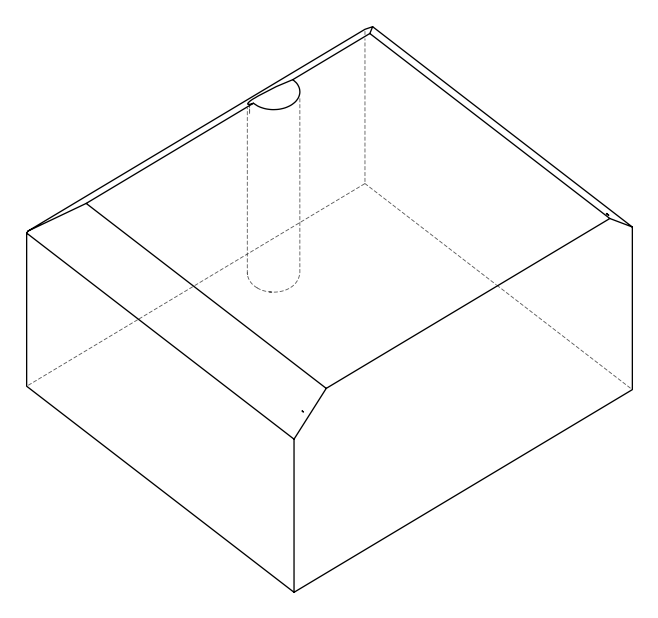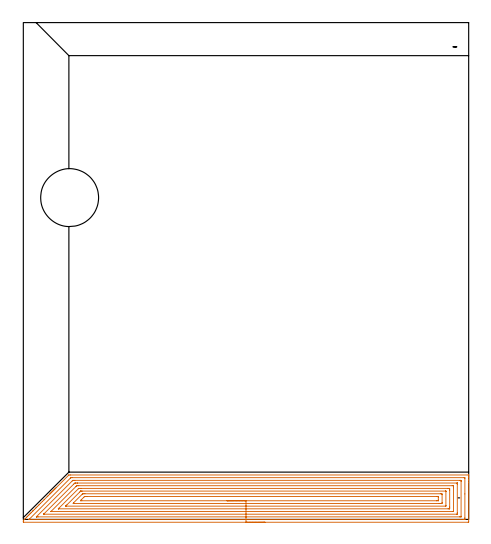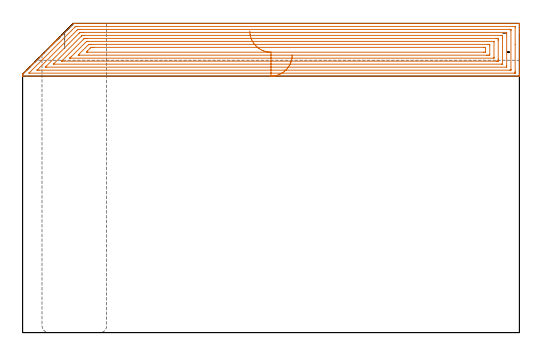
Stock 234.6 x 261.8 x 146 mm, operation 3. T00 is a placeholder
(PLAN: 4 operations, 1 tool changes, 52.6 min)
(1 AREA_MILL | FG_CHAMFER_SURFACE | UGT0205_001 | 12.49 min | 35189 mm3)
(2 AREA_MILL_1 | FG_CHAMFER_SURFACE_1 | UGT0205_001 | 17.07 min | 72428 mm3)
(3 AREA_MILL_2 | FG_CHAMFER_SURFACE_2 | UGT0205_001 | 16.5 min | 68194 mm3)
(4 MILL_THROUGH_HOLE_FROM_SOLID_MATERIAL | STEP1HOLE | NXT0201_007 | Circular | 6.57 min | 104279 mm3)
(TOOL UGT0205_001 | Chamfer Mill 20 x 3 x 45 deg. | D20 FL50 Z2)
(TOOL NXT0201_007 | ENDMILL 25mm [R216.25-25050GCK54P 1620] | D25 R3 FL54 Z5)
(OP 3 AREA_MILL_2)
G17 G21 G94 G90
T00 M6
G54
G17 G0 G90 X127.3 Y-1.5 S1061 M3
G43 Z156. H0
Z131.1
G94 G1 X127.262 Z130.228 F250.
X127.148 Z129.364
X126.959 Z128.512
X126.697 Z127.68
X126.363 Z126.874
X125.96 Z126.1
X125.491 Z125.364
X124.96 Z124.672
X124.371 Z124.029
X123.728 Z123.44
X123.036 Z122.909
X122.3 Z122.44
X121.526 Z122.037
X120.72 Z121.703
X119.888 Z121.441
X119.036 Z121.252
X118.172 Z121.138
X117.3 Z121.1
X0.181
X0.083 Y-1.497 Z121.103
X0.01 Y-1.492 Z121.106
X0. Y-1.168 Z121.432
Y-0.998 Z121.601
Y-0.913 Z121.687
X0.01 Y-0.597 Z122.001
X0.047 Y-0.556 Z122.043
X0.181 Y-0.419 Z122.18
X0.78 Y0.182 Z122.777
X1.075 Y0.475 Z123.075
X1.665 Y1.067 Z123.663
X1.99 Y1.39 Z123.99
X2.55 Y1.952 Z124.548
X2.912 Y2.312 Z124.912
X3.435 Y2.837 Z125.433
X4.027 Y3.427 Z126.027
X4.204 Y3.605 Z126.202
X4.321 Y3.722 Z126.319
X4.912 Y4.312 Z126.912
X5.098 Y4.499 Z127.097
X5.206 Y4.607 Z127.204
X5.797 Y5.197 Z127.797
X6.386 Y5.787 Z128.385
X6.682 Y6.082 Z128.682
X7.333 Y6.733 Z129.332
X8.227 Y7.627 Z130.226
X9.121 Y8.521 Z131.121
X10.015 Y9.415 Z132.015
X10.909 Y10.309 Z132.909
X12.582 Y11.983 Z134.581
X12.697 Y12.099 Z134.695
X13.056 Y12.456 Z135.056
X13.227 Y12.627 Z135.227
X13.76 Y13.163 Z135.757
X13.929 Y13.33 Z135.927
X14.038 Y13.439 Z136.037
X14.203 Y13.605 Z136.2
X14.367 Y13.768 Z136.365
X14.485 Y13.886 Z136.484
X14.645 Y14.048 Z136.643
X14.805 Y14.206 Z136.803
X14.932 Y14.333 Z136.931
X15.088 Y14.49 Z137.085
X15.243 Y14.644 Z137.242
X15.379 Y14.78 Z137.378
X15.53 Y14.933 Z137.528
X15.681 Y15.082 Z137.68
X15.826 Y15.227 Z137.825
X15.973 Y15.375 Z137.971
X16.119 Y15.52 Z138.118
X16.273 Y15.674 Z138.272
X16.416 Y15.818 Z138.413
X16.557 Y15.958 Z138.556
X16.72 Y16.121 Z138.719
X16.858 Y16.26 Z138.856
X16.995 Y16.396 Z138.994
X17.167 Y16.568 Z139.166
X23.873 Y23.273 Z145.872
X23.949 Y23.346 Z145.944
X24.005 Y23.395 Z145.991
X24.767 Y23.4 Z146.
X234.419
X234.591 Y23.397 Z145.988
X234.593 Y23.377 Z145.968
X234.6 Y22.994 Z145.594
Y22.729 Z145.328
Y22.013 Z144.608
Y20.77 Z143.367
Y19.358 Z141.953
Y-0.998 Z121.599
X234.598 Y-1.264 Z121.334
X234.59 Y-1.492 Z121.106
X234.36 Y-1.499 Z121.099
X117.3 Y-1.5 Z121.1
Y-0.086 Z122.514
X3.31 Y-0.085 Z122.515
X3.281
X2.989 Y-0.073 Z122.527
X3.024 Y-0.034 Z122.566
X3.124 Y0.071 Z122.671
X3.228 Y0.178 Z122.778
X3.31 Y0.26 Z122.86
X24.767 Y21.717 Z144.317
X24.917 Y21.864 Z144.464
X25.028 Y21.967 Z144.567
X25.043 Y21.979 Z144.579
X25.066 Y21.981 Z144.581
X25.119 Y21.984 Z144.584
X25.228 Y21.985 Z144.585
X25.661 Y21.986 Z144.586
X232.213 Y21.985 Z144.585
X232.59 Y21.976 Z144.576
X232.594 Y21.857 Z144.457
X232.599 Y21.603 Z144.203
X232.6 Y13.415 Z136.015
X232.599 Y0.772 Z123.372
X232.598 Y0.363 Z122.963
X232.59 Y-0.05 Z122.55
X232.582 Y-0.08 Z122.52
X232.562 Y-0.081 Z122.519
X232.509 Y-0.084 Z122.516
X232.401 Y-0.085 Z122.515
X232.184 Y-0.086 Z122.514
X117.3
Y1.328 Z123.928
X7.78 Y1.329 Z123.929
X7.216 Y1.33 Z123.93
X6.931 Y1.334 Z123.934
X6.886 Y1.336 Z123.936
X6.857 Y1.347 Z123.947
X6.868 Y1.363 Z123.963
X6.886 Y1.385 Z123.985
X25.742 Y20.243 Z142.843
X26.015 Y20.51 Z143.11
X26.058 Y20.55 Z143.15
X26.077 Y20.564 Z143.164
X26.113 Y20.567 Z143.167
X26.225 Y20.57 Z143.17
X26.555 Y20.571 Z143.171
X27.117
X230.065
X230.396 Y20.569 Z143.169
X230.506 Y20.567 Z143.167
X230.586 Y20.565 Z143.165
X230.591 Y20.445 Z143.045
X230.597 Y20.243 Z142.843
X230.599 Y20.042 Z142.642
X230.6 Y1.657 Z124.257
X230.599 Y1.457 Z124.057
X230.594 Y1.388 Z123.988
X230.59 Y1.34 Z123.94
X230.561 Y1.335 Z123.935
X230.396 Y1.333 Z123.933
X229.833 Y1.329 Z123.929
X117.3 Y1.328 Z123.928
Y2.743 Z125.343
X11.153
X10.828 Y2.745 Z125.345
X10.716 Y2.748 Z125.348
X10.709 Y2.75 Z125.35
Y2.753 Z125.353
X10.727 Y2.776 Z125.376
X10.761 Y2.812 Z125.412
X10.848 Y2.899 Z125.499
X26.555 Y18.606 Z141.206
X26.936 Y18.98 Z141.58
X27.109 Y19.149 Z141.749
X27.449 Y19.154 Z141.754
X27.653 Y19.156 Z141.756
X28.343 Y19.157 Z141.757
X28.546
X228.478 Y19.156 Z141.756
X228.534 Y19.155 Z141.755
X228.574 Y19.152 Z141.752
X228.59 Y19.15 Z141.75
X228.592 Y19.129 Z141.729
X228.596 Y18.913 Z141.513
X228.6 Y18.481 Z141.081
Y3.435 Z126.035
X228.596 Y2.989 Z125.589
X228.591 Y2.77 Z125.37
X228.589 Y2.749 Z125.349
X228.564 Y2.747 Z125.347
X228.504 Y2.745 Z125.345
X228.405 Y2.743 Z125.343
X117.3
Y4.157 Z126.757
X14.775
X14.671 Y4.159 Z126.759
X14.589 Y4.162 Z126.762
X14.576 Y4.164 Z126.764
X14.579 Y4.169 Z126.769
X14.605 Y4.201 Z126.801
X14.711 Y4.312 Z126.912
X27.719 Y17.32 Z139.92
X27.989 Y17.588 Z140.188
X28.11 Y17.703 Z140.303
X28.143 Y17.733 Z140.333
X28.193 Y17.737 Z140.337
X28.343 Y17.739 Z140.339
X29.08 Y17.743 Z140.343
X29.237
X225.926
X226.083 Y17.742 Z140.342
X226.396 Y17.738 Z140.338
X226.59 Y17.735 Z140.335
X226.594 Y17.683 Z140.283
X226.596 Y17.588 Z140.188
X226.6 Y16.921 Z139.521
Y16.703 Z139.303
X226.599 Y4.229 Z126.829
X226.596 Y4.187 Z126.787
X226.592 Y4.168 Z126.768
X226.589 Y4.164 Z126.764
X226.553 Y4.162 Z126.762
X226.24 Y4.158 Z126.758
X226.083 Y4.157 Z126.757
X117.3
Y5.571 Z128.171
X18.604 Y5.572 Z128.172
X18.508 Y5.573 Z128.173
X18.459 Y5.576 Z128.176
X18.439 Y5.578 Z128.178
X18.452 Y5.599 Z128.199
X18.467 Y5.618 Z128.218
X18.72 Y5.873 Z128.473
X28.95 Y16.102 Z138.702
X29.047 Y16.197 Z138.797
X29.126 Y16.272 Z138.872
X29.178 Y16.319 Z138.919
X29.237 Y16.322 Z138.922
X29.618 Y16.326 Z138.926
X30.131 Y16.328 Z138.928
X30.509 Y16.329 Z138.929
X223.622 Y16.328 Z138.928
X224.138 Y16.326 Z138.926
X224.523 Y16.322 Z138.922
X224.59 Y16.318 Z138.918
X224.596 Y16.25 Z138.85
X224.599 Y15.818 Z138.418
X224.6 Y15.36 Z137.96
Y6.51 Z129.11
X224.597 Y6.082 Z128.682
X224.592 Y5.633 Z128.233
X224.581 Y5.578 Z128.178
X224.525 Y5.576 Z128.176
X224.396 Y5.573 Z128.173
X224.138 Y5.572 Z128.172
X223.76 Y5.571 Z128.171
X117.3
Y6.985 Z129.585
X22.557 Y6.986 Z129.586
X22.355 Y6.988 Z129.588
X22.306 Y6.99 Z129.59
X22.301 Y6.993 Z129.593
X22.302 Y6.997 Z129.597
X22.332 Y7.031 Z129.631
X22.62 Y7.322 Z129.922
X22.916 Y7.618 Z130.218
X29.736 Y14.439 Z137.039
X30.131 Y14.832 Z137.432
X30.184 Y14.88 Z137.48
X30.213 Y14.904 Z137.504
X30.26 Y14.908 Z137.508
X30.368 Y14.911 Z137.511
X30.587 Y14.913 Z137.513
X31.025 Y14.915 Z137.515
X222.369 Y14.914 Z137.514
X222.559 Y14.908 Z137.508
X222.591 Y14.901 Z137.501
X222.595 Y14.876 Z137.476
X222.598 Y14.849 Z137.449
X222.599 Y14.82 Z137.42
X222.6 Y14.685 Z137.285
X222.599 Y7.357 Z129.957
X222.596 Y7.192 Z129.792
X222.591 Y7.06 Z129.66
X222.586 Y6.992 Z129.592
X222.331 Y6.985 Z129.585
X117.3
Y8.4 Z131.
X26.896
X26.555 Y8.402 Z131.002
X26.231 Y8.406 Z131.006
X26.49 Y8.737 Z131.337
X26.52 Y8.772 Z131.372
X31.025 Y13.278 Z135.878
X31.185 Y13.431 Z136.031
X31.242 Y13.484 Z136.084
X31.303 Y13.493 Z136.093
X31.58 Y13.498 Z136.098
X31.919 Y13.5 Z136.1
X32.472
X219.668
X220.223 Y13.498 Z136.098
X220.562 Y13.493 Z136.093
X220.596 Y13.163 Z135.763
X220.599 Y13.126 Z135.726
Y8.737 Z131.337
X220.598 Y8.702 Z131.302
X220.562 Y8.407 Z131.007
X220.007 Y8.401 Z131.001
X219.668 Y8.4 Z131.
X219.115
X117.3
Y9.814 Z132.414
X30.831 Y9.815 Z132.415
X30.346 Y9.818 Z132.418
X30.131 Y9.821 Z132.421
X30.106 Y9.898 Z132.498
X30.131 Y9.93 Z132.53
X30.419 Y10.222 Z132.822
X30.704 Y10.507 Z133.107
X31.919 Y11.722 Z134.322
X32.204 Y11.996 Z134.596
X32.293 Y12.079 Z134.679
X32.463 Y12.082 Z134.682
X32.813 Y12.085 Z134.685
X33.007 Y12.086 Z134.686
X33.707
X217.88 Y12.085 Z134.685
X218.075 Y12.084 Z134.684
X218.579 Y12.079 Z134.679
X218.597 Y11.568 Z134.168
X218.6 Y10.151 Z132.751
X218.599 Y9.973 Z132.573
X218.597 Y9.884 Z132.484
X218.593 Y9.84 Z132.44
X218.59 Y9.822 Z132.422
X218.574 Y9.82 Z132.42
X217.88 Y9.815 Z132.415
X217.686 Y9.814 Z132.414
X117.3
X116.428 Z132.452
X115.563 Z132.566
X114.712 Z132.755
X113.88 Z133.017
X113.074 Z133.351
X112.3 Z133.754
X111.564 Z134.222
X110.872 Z134.753
X110.229 Z135.343
X109.64 Z135.986
X109.108 Z136.678
X108.64 Z137.414
X108.237 Z138.188
X107.903 Z138.994
X107.641 Z139.826
X107.452 Z140.677
X107.338 Z141.542
X107.3 Z142.414
G0 Z156.
M5
M2
